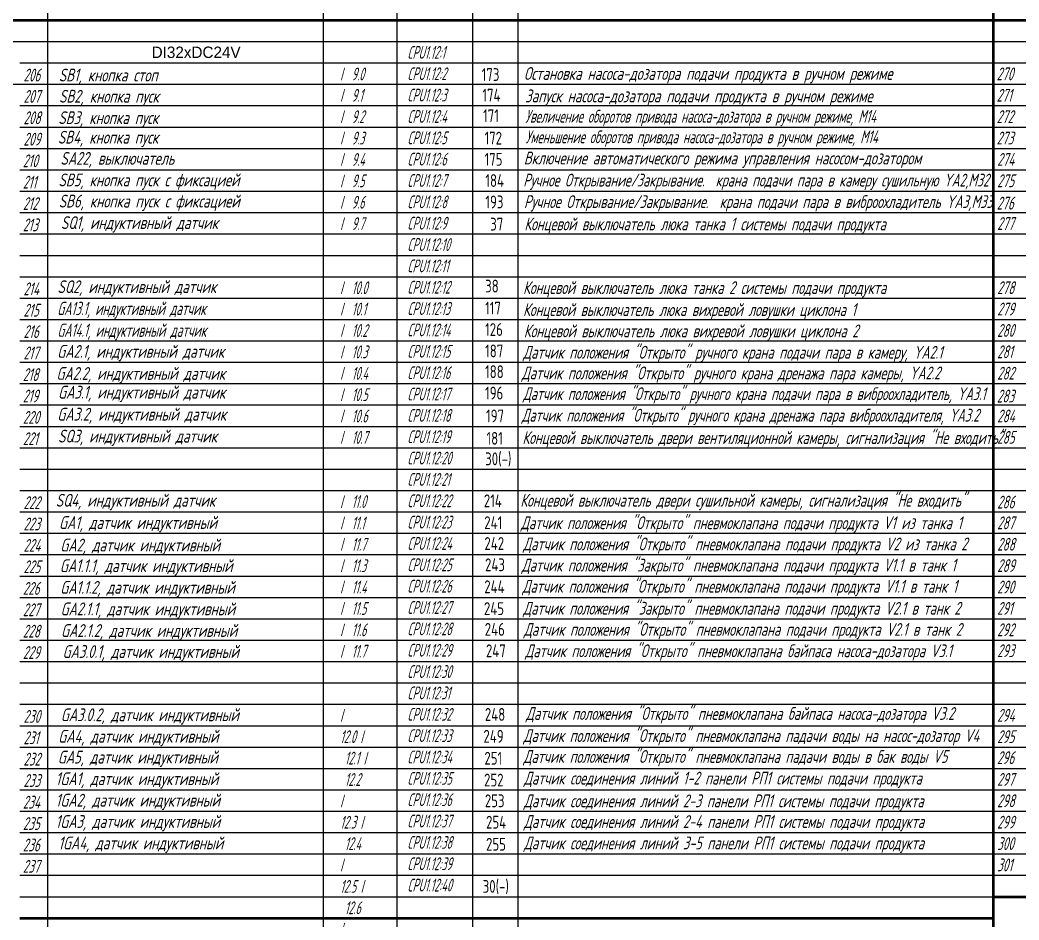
# Model space of a CAD drawing. Header units: millimetres. Extents: x 14016 to 19364, y 4274 to 5404.
# Drawn here: x 18801.6 to 19064.4, y 4567.2 to 4804 of the extents above; entities that cross this region are included whole.
import ezdxf

# ---------------------------------------------------------------- set-up
doc = ezdxf.new("R2010")
doc.units = ezdxf.units.MM
doc.header["$LTSCALE"] = 15
doc.linetypes.add('DOT', pattern=[0.25, 0, -0.25])
doc.layers.add('0.35 TEXT', color=7, linetype='Continuous', lineweight=35)
doc.layers.add('LWT 0.5', color=7, linetype='Continuous', lineweight=50)
doc.styles.add('33', font='gost.shx', dxfattribs={"width": 0.7, "oblique": 15, "height": 3.5})
doc.styles.add('34', font='gost.shx', dxfattribs={"width": 0.8, "oblique": 15, "height": 3.5})
doc.styles.add('OPSI', font='ISI-ROMANS_PL.SHX', dxfattribs={"height": 1.5})

msp = doc.modelspace()

# ---------------------------------------------------------------- linework, layer by layer
for p, q in [((18808.83, 4815.18, -0.02), (18808.83, 4573.3, -0.02)), ((18881.31, 4815.18, -0.02), (18881.31, 4573.3, -0.02)), ((18900.74, 4815.18, -0.02), (18900.74, 4573.3, -0.02)), ((18920.68, 4815.18, -0.02), (18920.68, 4573.3, -0.02)), ((18932.53, 4815.18, -0.02), (18932.53, 4573.3, -0.02)), ((19057.66, 4803.93, -0.02), (19138.53, 4803.93, -0.02)), ((18651.84, 4798.3, -0.02), (18801.57, 4798.3, -0.02)), ((18801.57, 4798.3, -0.02), (18875.3, 4798.3, -0.02)), ((18875.3, 4798.3, -0.02), (19057.66, 4798.3, -0.02)), ((19057.66, 4798.3, -0.02), (19139.88, 4798.3, -0.02)), ((19057.66, 4798.3, -0.02), (19136.82, 4798.3, -0.02)), ((18801.57, 4792.68, -0.02), (18875.3, 4792.68, -0.02)), ((18875.3, 4792.68, -0.02), (19057.66, 4792.68, -0.02)), ((19057.66, 4792.68, -0.02), (19136.82, 4792.68, -0.02)), ((18651.84, 4787.05, -0.02), (18801.57, 4787.05, -0.02)), ((18801.57, 4787.05, -0.02), (18875.3, 4787.05, -0.02)), ((18875.3, 4787.05, -0.02), (19057.66, 4787.05, -0.02)), ((19057.66, 4787.05, -0.02), (19136.82, 4787.05, -0.02)), ((18801.57, 4781.43, -0.02), (18875.3, 4781.43, -0.02)), ((18875.3, 4781.43, -0.02), (19057.66, 4781.43, -0.02)), ((19057.66, 4781.43, -0.02), (19136.82, 4781.43, -0.02)), ((18801.57, 4775.8, -0.02), (18875.3, 4775.8, -0.02)), ((18875.3, 4775.8, -0.02), (19057.66, 4775.8, -0.02)), ((19057.66, 4775.8, -0.02), (19136.82, 4775.8, -0.02)), ((18801.57, 4770.18, -0.02), (18875.3, 4770.18, -0.02)), ((18875.3, 4770.18, -0.02), (19057.66, 4770.18, -0.02)), ((19057.66, 4770.18, -0.02), (19136.82, 4770.18, -0.02)), ((18801.57, 4764.55, -0.02), (18875.3, 4764.55, -0.02)), ((18875.3, 4764.55, -0.02), (19057.66, 4764.55, -0.02)), ((19057.66, 4764.55, -0.02), (19136.82, 4764.55, -0.02)), ((19057.66, 4764.55, -0.02), (19136.82, 4764.55, -0.02)), ((18801.57, 4758.93, -0.02), (18875.3, 4758.93, -0.02)), ((18801.57, 4758.93, -0.02), (18875.3, 4758.93, -0.02)), ((18875.3, 4758.93, -0.02), (19057.66, 4758.93, -0.02)), ((19057.66, 4758.93, -0.02), (19136.82, 4758.93, -0.02)), ((18801.57, 4753.3, -0.02), (18875.3, 4753.3, -0.02)), ((18875.3, 4753.3, -0.02), (19057.66, 4753.3, -0.02)), ((18875.3, 4753.3, -0.02), (19057.66, 4753.3, -0.02)), ((19057.66, 4753.3, -0.02), (19136.82, 4753.3, -0.02)), ((18801.57, 4747.68, -0.02), (18875.3, 4747.68, -0.02)), ((18875.3, 4747.68, -0.02), (19057.66, 4747.68, -0.02)), ((19057.66, 4747.68, -0.02), (19136.82, 4747.68, -0.02)), ((18801.57, 4742.05, -0.02), (18875.3, 4742.05, -0.02)), ((18875.3, 4742.05, -0.02), (19057.66, 4742.05, -0.02)), ((19057.66, 4742.05, -0.02), (19136.82, 4742.05, -0.02)), ((19057.66, 4742.05, -0.02), (19136.82, 4742.05, -0.02)), ((18801.57, 4736.43, -0.02), (18875.3, 4736.43, -0.02)), ((18801.57, 4736.43, -0.02), (18875.3, 4736.43, -0.02)), ((18875.3, 4736.43, -0.02), (19057.66, 4736.43, -0.02)), ((19057.66, 4736.43, -0.02), (19136.82, 4736.43, -0.02)), ((18801.57, 4730.8, -0.02), (18875.3, 4730.8, -0.02)), ((18875.3, 4730.8, -0.02), (19057.66, 4730.8, -0.02)), ((18875.3, 4730.8, -0.02), (19057.66, 4730.8, -0.02)), ((19057.66, 4730.8, -0.02), (19136.82, 4730.8, -0.02)), ((18801.57, 4725.18, -0.02), (18875.3, 4725.18, -0.02)), ((18875.3, 4725.18, -0.02), (19057.66, 4725.18, -0.02)), ((19057.66, 4725.18, -0.02), (19136.82, 4725.18, -0.02)), ((18801.57, 4719.55, -0.02), (18875.3, 4719.55, -0.02)), ((18875.3, 4719.55, -0.02), (19057.66, 4719.55, -0.02)), ((19057.66, 4719.55, -0.02), (19136.82, 4719.55, -0.02)), ((19057.66, 4719.55, -0.02), (19136.82, 4719.55, -0.02)), ((18801.57, 4713.93, -0.02), (18875.3, 4713.93, -0.02)), ((18875.3, 4713.93, -0.02), (19057.66, 4713.93, -0.02)), ((19057.66, 4713.93, -0.02), (19136.82, 4713.93, -0.02)), ((18801.57, 4708.3, -0.02), (18875.3, 4708.3, -0.02)), ((18875.3, 4708.3, -0.02), (19057.66, 4708.3, -0.02)), ((19057.66, 4708.3, -0.02), (19136.82, 4708.3, -0.02)), ((18801.57, 4702.68, -0.02), (18875.3, 4702.68, -0.02)), ((18875.3, 4702.68, -0.02), (19057.66, 4702.68, -0.02)), ((19057.66, 4702.68, -0.02), (19136.82, 4702.68, -0.02)), ((18801.57, 4697.05, -0.02), (18875.3, 4697.05, -0.02)), ((18875.3, 4697.05, -0.02), (19057.66, 4697.05, -0.02)), ((19057.66, 4697.05, -0.02), (19136.82, 4697.05, -0.02)), ((19057.66, 4697.05, -0.02), (19136.82, 4697.05, -0.02)), ((18801.57, 4691.43, -0.02), (18875.3, 4691.43, -0.02)), ((18875.3, 4691.43, -0.02), (19057.66, 4691.43, -0.02)), ((19057.66, 4691.43, -0.02), (19136.82, 4691.43, -0.02)), ((18801.57, 4685.8, -0.02), (18875.3, 4685.8, -0.02)), ((18875.3, 4685.8, -0.02), (19057.66, 4685.8, -0.02)), ((19057.66, 4685.8, -0.02), (19136.82, 4685.8, -0.02)), ((18801.57, 4680.18, -0.02), (18875.3, 4680.18, -0.02)), ((18875.3, 4680.18, -0.02), (19057.66, 4680.18, -0.02)), ((19057.66, 4680.18, -0.02), (19136.82, 4680.18, -0.02)), ((19057.66, 4680.18, -0.02), (19136.82, 4680.18, -0.02)), ((18801.57, 4674.55, -0.02), (18875.3, 4674.55, -0.02)), ((18875.3, 4674.55, -0.02), (19057.66, 4674.55, -0.02)), ((19057.66, 4674.55, -0.02), (19136.82, 4674.55, -0.02)), ((18801.57, 4668.93, -0.02), (18875.3, 4668.93, -0.02)), ((18875.3, 4668.93, -0.02), (19057.66, 4668.93, -0.02)), ((19057.66, 4668.93, -0.02), (19136.82, 4668.93, -0.02)), ((19057.66, 4668.93, -0.02), (19136.82, 4668.93, -0.02)), ((18801.57, 4663.3, -0.02), (18875.3, 4663.3, -0.02)), ((18875.3, 4663.3, -0.02), (19057.66, 4663.3, -0.02)), ((19057.66, 4663.3, -0.02), (19136.82, 4663.3, -0.02)), ((19057.66, 4663.3, -0.02), (19136.82, 4663.3, -0.02)), ((18801.57, 4657.68, -0.02), (18875.3, 4657.68, -0.02)), ((18875.3, 4657.68, -0.02), (19057.66, 4657.68, -0.02)), ((19057.66, 4657.68, -0.02), (19136.82, 4657.68, -0.02)), ((19057.66, 4657.68, -0.02), (19136.82, 4657.68, -0.02)), ((18801.57, 4652.05, -0.02), (18875.3, 4652.05, -0.02)), ((18875.3, 4652.05, -0.02), (19057.66, 4652.05, -0.02)), ((19057.66, 4652.05, -0.02), (19136.82, 4652.05, -0.02)), ((18801.57, 4646.43, -0.02), (18875.3, 4646.43, -0.02)), ((18875.3, 4646.43, -0.02), (19057.66, 4646.43, -0.02)), ((19057.66, 4646.43, -0.02), (19136.82, 4646.43, -0.02)), ((19057.66, 4646.43, -0.02), (19136.82, 4646.43, -0.02)), ((18801.57, 4640.8, -0.02), (18875.3, 4640.8, -0.02)), ((18801.57, 4640.8, -0.02), (18875.3, 4640.8, -0.02)), ((18875.3, 4640.8, -0.02), (19057.66, 4640.8, -0.02)), ((19057.66, 4640.8, -0.02), (19136.82, 4640.8, -0.02)), ((18801.57, 4635.18, -0.02), (18875.3, 4635.18, -0.02)), ((18875.3, 4635.18, -0.02), (19057.66, 4635.18, -0.02)), ((18875.3, 4635.18, -0.02), (19057.66, 4635.18, -0.02)), ((19057.66, 4635.18, -0.02), (19136.82, 4635.18, -0.02)), ((18801.57, 4629.55, -0.02), (18875.3, 4629.55, -0.02)), ((18875.3, 4629.55, -0.02), (19057.66, 4629.55, -0.02)), ((19057.66, 4629.55, -0.02), (19136.82, 4629.55, -0.02)), ((18801.57, 4623.93, -0.02), (18875.3, 4623.93, -0.02)), ((18875.3, 4623.93, -0.02), (19057.66, 4623.93, -0.02)), ((19057.66, 4623.93, -0.02), (19136.82, 4623.93, -0.02)), ((18801.57, 4618.3, -0.02), (18875.3, 4618.3, -0.02)), ((18801.57, 4618.3, -0.02), (18875.3, 4618.3, -0.02)), ((18875.3, 4618.3, -0.02), (19057.66, 4618.3, -0.02)), ((19057.66, 4618.3, -0.02), (19136.82, 4618.3, -0.02)), ((18801.57, 4612.68, -0.02), (18875.3, 4612.68, -0.02)), ((18875.3, 4612.68, -0.02), (19057.66, 4612.68, -0.02)), ((18875.3, 4612.68, -0.02), (19057.66, 4612.68, -0.02)), ((19057.66, 4612.68, -0.02), (19136.82, 4612.68, -0.02)), ((18801.57, 4607.05, -0.02), (18875.3, 4607.05, -0.02)), ((18875.3, 4607.05, -0.02), (19057.66, 4607.05, -0.02)), ((19057.66, 4607.05, -0.02), (19136.82, 4607.05, -0.02)), ((18801.57, 4601.43, -0.02), (18875.3, 4601.43, -0.02)), ((18875.3, 4601.43, -0.02), (19057.66, 4601.43, -0.02)), ((19057.66, 4601.43, -0.02), (19136.82, 4601.43, -0.02)), ((18801.57, 4595.8, -0.02), (18875.3, 4595.8, -0.02)), ((18801.57, 4595.8, -0.02), (18875.3, 4595.8, -0.02)), ((18875.3, 4595.8, -0.02), (19057.66, 4595.8, -0.02)), ((19057.66, 4595.8, -0.02), (19136.82, 4595.8, -0.02)), ((18801.57, 4590.18, -0.02), (18875.3, 4590.18, -0.02)), ((18875.3, 4590.18, -0.02), (19057.66, 4590.18, -0.02)), ((18875.3, 4590.18, -0.02), (19057.66, 4590.18, -0.02)), ((19057.66, 4590.18, -0.02), (19136.82, 4590.18, -0.02)), ((18801.57, 4584.55, -0.02), (18875.3, 4584.55, -0.02)), ((18875.3, 4584.55, -0.02), (19057.66, 4584.55, -0.02)), ((19057.66, 4584.55, -0.02), (19136.82, 4584.55, -0.02)), ((18801.57, 4578.93, -0.02), (18875.3, 4578.93, -0.02)), ((18808.83, 4578.93, -0.02), (18808.83, 4337.05, -0.02)), ((18875.3, 4578.93, -0.02), (19057.66, 4578.93, -0.02)), ((18881.31, 4578.93, -0.02), (18881.31, 4337.05, -0.02)), ((18900.74, 4578.93, -0.02), (18900.74, 4337.05, -0.02)), ((18920.68, 4578.93, -0.02), (18920.68, 4337.05, -0.02)), ((18932.53, 4578.93, -0.02), (18932.53, 4337.05, -0.02)), ((19057.66, 4578.93, -0.02), (19136.82, 4578.93, -0.02)), ((18801.57, 4573.3, -0.02), (18875.3, 4573.3, -0.02)), ((18801.57, 4573.3, -0.02), (18875.3, 4573.3, -0.02)), ((18875.3, 4573.3, -0.02), (19057.66, 4573.3, -0.02))]:
    msp.add_line(p, q)
at = {"layer": 'LWT 0.5'}
for p, q in [((19057.66, 4815.18, -0.02), (19057.66, 4573.3, -0.02)), ((19057.66, 4815.18, -0.02), (19057.66, 4573.3, -0.02)), ((18651.84, 4803.93, -0.02), (18801.57, 4803.93, -0.02)), ((18801.57, 4803.93, -0.02), (18888.03, 4803.93, -0.02)), ((18888.03, 4803.93, -0.02), (19057.66, 4803.93, -0.02)), ((19057.66, 4803.93, -0.02), (19145.31, 4803.93, -0.02)), ((19057.66, 4578.93, -0.02), (19057.66, 4337.05, -0.02)), ((19057.66, 4573.3, -0.02), (19136.82, 4573.3, -0.02)), ((18801.57, 4567.68, -0.02), (18875.3, 4567.68, -0.02)), ((18875.3, 4567.68, -0.02), (19057.66, 4567.68, -0.02))]:
    msp.add_line(p, q, dxfattribs=at)

# ---------------------------------------------------------------- texts
at = {"linetype": 'DOT', "insert": (18836.21, 4796.97, -0.02), "char_height": 3, "width": 43.9347, "attachment_point": 1, "style": 'OPSI'}
msp.add_mtext('DI32xDC24V', dxfattribs=at)
at = {"layer": '0.35 TEXT', "style": '33', "oblique": 15}
for s, width, p in [('206', 0.774574, (18802.49, 4787.8, -0.02)), ('Остановка насоса-дозатора подачи продукта в ручном режиме', 0.9, (18934.19, 4788.21, -0.02)), ('270', 0.774574, (19058.55, 4788.1, -0.02)), ('207', 0.774574, (18802.49, 4782.18, -0.02)), ('Запуск насоса-дозатора подачи продукта в ручном режиме', 0.9, (18934.46, 4782.3, -0.02)), ('271', 0.774574, (19058.55, 4782.48, -0.02)), ('208', 0.774574, (18802.49, 4776.55, -0.02)), ('Увеличение оборотов привода насоса-дозатора в ручном режиме, М14', 0.764764, (18934.52, 4776.94, -0.02)), ('272', 0.774574, (19058.55, 4776.85, -0.02)), ('209', 0.774574, (18802.49, 4770.93, -0.02)), ('Уменьшение оборотов привода насоса-дозатора в ручном режиме, М14', 0.764764, (18934.64, 4771.54, -0.02)), ('273', 0.774574, (19058.55, 4771.23, -0.02)), ('210', 0.774574, (18802.32, 4765.23, -0.02)), ('Включение автоматического режима управления насосом-дозатором', 0.889184, (18934.14, 4765.96, -0.02)), ('274', 0.774574, (19058.68, 4765.6, -0.02)), ('Ручное Открывание/Закрывание.  крана подачи пара в камеру сушильную YA2,M32 ', 0.842207, (18934, 4760.16, -0.02)), ('275', 0.774574, (19058.68, 4759.98, -0.02)), ('211', 0.774574, (18802.32, 4759.61, -0.02)), ('Ручное Открывание/Закрывание.  крана подачи пара в виброохладитель YA3,M33', 0.856927, (18934.18, 4754.49, -0.02)), ('212', 0.774574, (18802.32, 4753.98, -0.02)), ('276', 0.774574, (19058.59, 4754.09, -0.02)), ('213', 0.774574, (18802.32, 4748.36, -0.02)), ('Концевой выключатель люка танка 1 системы подачи продукта', 0.856927, (18934.28, 4748.62, -0.02)), ('277', 0.774574, (19058.68, 4748.73, -0.02)), ('214', 0.774574, (18802.49, 4731.55, -0.02)), ('Концевой выключатель люка танка 2 системы подачи продукта', 0.856927, (18933.95, 4731.87, -0.02)), ('278', 0.774574, (19058.68, 4731.85, -0.02)), ('215', 0.774574, (18802.49, 4725.93, -0.02)), ('Концевой выключатель люка вихревой ловушки циклона 1', 0.856927, (18933.95, 4726.08, -0.02)), ('279', 0.774574, (19058.68, 4726.23, -0.02)), ('Концевой выключатель люка вихревой ловушки циклона 2', 0.856927, (18934.14, 4720.48, -0.02)), ('280', 0.774574, (19058.68, 4720.6, -0.02)), ('216', 0.774574, (18802.49, 4720.3, -0.02)), ('Датчик положения "Открыто" ручного крана подачи пара в камеру, YA2.1', 0.856927, (18933.95, 4714.86, -0.02)), ('217', 0.774574, (18802.49, 4714.68, -0.02)), ('281', 0.774574, (19058.68, 4714.98, -0.02)), ('Датчик положения "Открыто" ручного крана дренажа пара камеры, YA2.2', 0.856927, (18933.59, 4709.42, -0.02)), ('218', 0.774574, (18802.32, 4708.98, -0.02)), ('282', 0.774574, (19058.68, 4709.35, -0.02)), ('Датчик положения "Открыто" ручного крана подачи пара в виброохладитель, YA3.1', 0.829704, (18933.95, 4703.96, -0.02)), ('219', 0.774574, (18802.32, 4703.36, -0.02)), ('283', 0.774574, (19058.61, 4703.33, -0.02)), ('220', 0.774574, (18802.32, 4697.73, -0.02)), ('Датчик положения "Открыто" ручного крана дренажа пара виброохладителя, YA3.2', 0.828626, (18933.59, 4698.3, -0.02)), ('284', 0.774574, (19058.68, 4698.1, -0.02)), ('221', 0.774574, (18802.32, 4692.11, -0.02)), ('Концевой выключатель двери вентиляционной камеры, сигнализация "Не входить"', 0.856927, (18933.77, 4692.41, -0.02)), ('285', 0.774574, (19058.68, 4692.48, -0.02)), ('Концевой выключатель двери сушильной камеры, сигнализация "Не входить"', 0.856927, (18933.22, 4675.92, -0.02)), ('222', 0.774574, (18802.49, 4675.3, -0.02)), ('286', 0.774574, (19058.68, 4675.44, -0.02)), ('Датчик положения "Открыто" пневмоклапана подачи продукта V1 из танка 1', 0.856927, (18933.37, 4670, -0.02)), ('223', 0.774574, (18802.49, 4669.68, -0.02)), ('287', 0.774574, (19058.68, 4669.98, -0.02)), ('224', 0.774574, (18802.49, 4664.05, -0.02)), ('Датчик положения "Открыто" пневмоклапана подачи продукта V2 из танка 2', 0.856927, (18933.95, 4664.43, -0.02)), ('288', 0.774574, (19058.68, 4664.35, -0.02)), ('225', 0.774574, (18802.49, 4658.43, -0.02)), ('Датчик положения "Закрыто" пневмоклапана подачи продукта V1.1 в танк 1', 0.856927, (18933.58, 4658.86, -0.02)), ('289', 0.774574, (19058.68, 4658.73, -0.02)), ('226', 0.774574, (18802.32, 4652.73, -0.02)), ('Датчик положения "Открыто" пневмоклапана подачи продукта V1.1 в танк 1', 0.856927, (18933.77, 4653.29, -0.02)), ('290', 0.774574, (19058.68, 4653.1, -0.02)), ('227', 0.774574, (18802.32, 4647.11, -0.02)), ('Датчик положения "Закрыто" пневмоклапана подачи продукта V2.1 в танк 2', 0.856927, (18933.95, 4647.51, -0.02)), ('291', 0.774574, (19058.68, 4647.48, -0.02)), ('228', 0.774574, (18802.32, 4641.48, -0.02)), ('Датчик положения "Открыто" пневмоклапана подачи продукта V2.1 в танк 2', 0.856927, (18934.14, 4641.94, -0.02)), ('292', 0.774574, (19058.68, 4641.85, -0.02)), ('Датчик положения "Открыто" пневмоклапана байпаса насоса-дозатора V3.1', 0.856927, (18934.52, 4636.32, -0.02)), ('293', 0.774574, (19058.68, 4636.34, -0.02)), ('229', 0.774574, (18802.32, 4635.86, -0.02)), ('Датчик положения "Открыто" пневмоклапана байпаса насоса-дозатора V3.2', 0.856927, (18934.7, 4619.82, -0.02)), ('230', 0.774574, (18802.49, 4619.05, -0.02)), ('294', 0.774574, (19058.68, 4619.35, -0.02)), ('231', 0.774574, (18802.49, 4613.43, -0.02)), ('Датчик положения "Открыто" пневмоклапана падачи воды на насос-дозатор V4', 0.856927, (18934.04, 4614, -0.02)), ('295', 0.774574, (19058.68, 4613.73, -0.02)), ('232', 0.774574, (18802.49, 4607.8, -0.02)), ('Датчик положения "Открыто" пневмоклапана падачи воды в бак воды V5', 0.856927, (18934.04, 4608.51, -0.02)), ('296', 0.774574, (19058.65, 4608.2, -0.02)), ('233', 0.774574, (18802.49, 4602.18, -0.02)), ('Датчик соединения линий 1-2 панели РП1 системы подачи продукта', 0.856927, (18934.16, 4602.82, -0.02)), ('297', 0.774574, (19058.68, 4602.48, -0.02)), ('Датчик соединения линий 2-3 панели РП1 системы подачи продукта', 0.856927, (18934.16, 4596.83, -0.02)), ('298', 0.774574, (19058.68, 4596.85, -0.02)), ('234', 0.774574, (18802.32, 4596.48, -0.02)), ('235', 0.774574, (18802.32, 4590.86, -0.02)), ('Датчик соединения линий 2-4 панели РП1 системы подачи продукта', 0.856927, (18934.16, 4591.39, -0.02)), ('299', 0.774574, (19058.68, 4591.23, -0.02)), ('236', 0.774574, (18802.32, 4585.23, -0.02)), ('Датчик соединения линий 3-5 панели РП1 системы подачи продукта', 0.856927, (18934.16, 4585.75, -0.02)), ('300', 0.774574, (19058.68, 4585.6, -0.02)), ('237', 0.774574, (18802.32, 4579.61, -0.02)), ('301', 0.774574, (19058.68, 4579.98, -0.02))]:
    msp.add_text(s, height=3.375, dxfattribs=dict(at, width=width)).set_placement(p)
at = {"layer": '0.35 TEXT', "color": 5, "oblique": 15}
for s, height, style, width, p in [('SB1, кнопка стоп', 3.375, '33', 0.9, (18811.76, 4787.79, -0.02)), ('SB2, кнопка пуск', 3.375, '33', 0.9, (18811.83, 4782.22, -0.02)), ('SB3, кнопка пуск ', 3.375, '33', 0.9, (18811.64, 4776.58, -0.02)), ('SB4, кнопка пуск', 3.375, '33', 0.9, (18811.53, 4771.44, -0.02)), ('SA22, выключатель', 3.375, '33', 0.9, (18812.2, 4765.88, -0.02)), ('SB5, кнопка пуск с фиксацией ', 3.375, '33', 0.9, (18811.68, 4760.2, -0.02)), ('SB6, кнопка пуск с фиксацией', 3.375, '33', 0.9, (18811.75, 4754.63, -0.02)), ('SQ1, индуктивный датчик', 3.375, '33', 0.9, (18812.32, 4748.96, -0.02)), ('SQ2, индуктивный датчик', 3.375, '33', 0.9, (18811.43, 4732.11, -0.02)), ('GA13.1, индуктивный датчик', 3.5, '34', 0.75, (18811.36, 4726.32, -0.04)), ('GA14.1, индуктивный датчик', 3.5, '34', 0.75, (18811.38, 4720.6, -0.04)), ('GA2.1, индуктивный датчик', 3.375, '33', 0.9, (18811.35, 4715.09, -0.02)), ('GA2.2, индуктивный датчик', 3.375, '33', 0.9, (18811.14, 4709.29, -0.02)), ('GA3.1, индуктивный датчик', 3.375, '33', 0.9, (18811.58, 4704.36, -0.02)), ('GA3.2, индуктивный датчик', 3.375, '33', 0.9, (18811.37, 4698.56, -0.02)), ('SQ3, индуктивный датчик', 3.375, '33', 0.9, (18811.57, 4692.8, -0.02)), ('SQ4, индуктивный датчик', 3.375, '33', 0.9, (18810.97, 4675.92, -0.02)), ('GA1, датчик индуктивный ', 3.375, '33', 0.9, (18811.83, 4670.06, -0.02)), ('GA2, датчик индуктивный ', 3.375, '33', 0.9, (18812.17, 4664.14, -0.02)), ('GA1.1.1, датчик индуктивный ', 3.375, '33', 0.9, (18812.04, 4658.7, -0.02)), ('GA1.1.2, датчик индуктивный ', 3.375, '33', 0.9, (18812.15, 4653.01, -0.02)), ('GA2.1.1, датчик индуктивный ', 3.375, '33', 0.9, (18812.25, 4647.34, -0.02)), ('GA2.1.2, датчик индуктивный ', 3.375, '33', 0.9, (18812.36, 4641.65, -0.02)), ('GA3.0.1, датчик индуктивный ', 3.375, '33', 0.9, (18812.76, 4636.12, -0.02)), ('GA3.0.2, датчик индуктивный ', 3.375, '33', 0.9, (18812.3, 4619.48, -0.02)), ('GA4, датчик индуктивный ', 3.375, '33', 0.9, (18811.61, 4613.82, -0.02)), ('GA5, датчик индуктивный ', 3.375, '33', 0.9, (18811.5, 4608.35, -0.02)), ('1GA1, датчик индуктивный ', 3.375, '33', 0.9, (18810.95, 4602.65, -0.02)), ('1GA2, датчик индуктивный ', 3.375, '33', 0.9, (18810.95, 4597.02, -0.02)), ('1GA3, датчик индуктивный ', 3.375, '33', 0.9, (18810.93, 4591.41, -0.02)), ('1GA4, датчик индуктивный ', 3.375, '33', 0.9, (18811.65, 4585.75, -0.02))]:
    msp.add_text(s, height=height, dxfattribs=dict(at, style=style, width=width)).set_placement(p)
at = {"layer": '0.35 TEXT', "style": '33', "width": 0.9}
for s, p in [('173', (18923.06, 4787.92, -0.02)), ('174', (18923.24, 4782.5, -0.02)), ('171', (18923.42, 4777.09, -0.02)), ('172', (18923.8, 4771.2, -0.02)), ('175', (18923.8, 4765.62, -0.02)), ('184', (18924.02, 4760.03, -0.02)), ('193', (18924.02, 4754.41, -0.02)), ('37', (18925.3, 4748.57, -0.02)), ('38', (18923.97, 4732.27, -0.02)), ('117', (18923.96, 4726.46, -0.02)), ('126', (18923.96, 4720.84, -0.02)), ('187', (18923.96, 4715.21, -0.02)), ('188', (18923.94, 4709.75, -0.02)), ('196', (18923.94, 4704.12, -0.02)), ('197', (18924.19, 4698.11, -0.02)), ('181', (18924.32, 4692.22, -0.02)), ('30(-)', (18923.98, 4686.82, -0.02)), ('214', (18923.62, 4675.77, -0.02)), ('241', (18923.73, 4670.03, -0.02)), ('242', (18923.78, 4664.54, -0.02)), ('243', (18923.94, 4658.94, -0.02)), ('244', (18923.73, 4653.16, -0.02)), ('245', (18923.65, 4647.41, -0.02)), ('246', (18923.86, 4641.96, -0.02)), ('247', (18924.17, 4636.32, -0.02)), ('248', (18923.89, 4619.57, -0.02)), ('249', (18923.52, 4613.82, -0.02)), ('251', (18923.76, 4608.04, -0.02)), ('252', (18923.68, 4602.3, -0.02)), ('253', (18923.89, 4596.85, -0.02)), ('254', (18924.2, 4591.21, -0.02)), ('255', (18924.2, 4585.41, -0.02)), ('30(-)', (18923.32, 4574.32, -0.02))]:
    msp.add_text(s, height=3.375, dxfattribs=at).set_placement(p)
at = {"layer": '0.35 TEXT', "insert": (18903.48, 4797.13, -0.02), "char_height": 3.375, "width": 16.7661, "attachment_point": 1, "line_spacing_factor": 0.9985, "style": '33'}
msp.add_mtext('CPU1.12:1 CPU1.12:2 CPU1.12:3\\PCPU1.12:4\\PCPU1.12:5\\PCPU1.12:6\\PCPU1.12:7 CPU1.12:8 \\PCPU1.12:9\\PCPU1.12:10\\PCPU1.12:11 CPU1.12:12\\PCPU1.12:13\\PCPU1.12:14\\PCPU1.12:15 CPU1.12:16\\PCPU1.12:17\\PCPU1.12:18\\PCPU1.12:19\\PCPU1.12:20\\PCPU1.12:21\\PCPU1.12:22\\PCPU1.12:23 CPU1.12:24\\PCPU1.12:25\\PCPU1.12:26\\PCPU1.12:27 CPU1.12:28\\PCPU1.12:29\\PCPU1.12:30\\PCPU1.12:31 CPU1.12:32\\PCPU1.12:33\\PCPU1.12:34\\PCPU1.12:35 CPU1.12:36\\PCPU1.12:37\\PCPU1.12:38\\PCPU1.12:39\\PCPU1.12:40', dxfattribs=at)
at = {"layer": '0.35 TEXT', "char_height": 3.375, "attachment_point": 1, "style": '33'}
for s, insert, width in [('I  9.0 I  9.1 I  9.2 I  9.3 I  9.4 I  9.5 I  9.6 I  9.7', (18885.81, 4791.46, -0.02), 6.9378), ('I  10.0 I  10.1 I  10.2 I  10.3 I  10.4 I  10.5 I  10.6 I  10.7', (18885.81, 4735.21, -0.02), 7.6568), ('I  11.0 I  11.1 I  11.7 I  11.3 I  11.4 I  11.5 I  11.6 I  11.7', (18885.81, 4678.96, -0.02), 6.9378), ('I  12.0 I  12.1 I  12.2 I  12.3 I  12.4 I  12.5 I  12.6 I  12.7', (18885.81, 4622.71, -0.02), 6.9378)]:
    msp.add_mtext(s, dxfattribs=dict(at, insert=insert, width=width))

doc.saveas('drawing.dxf')
